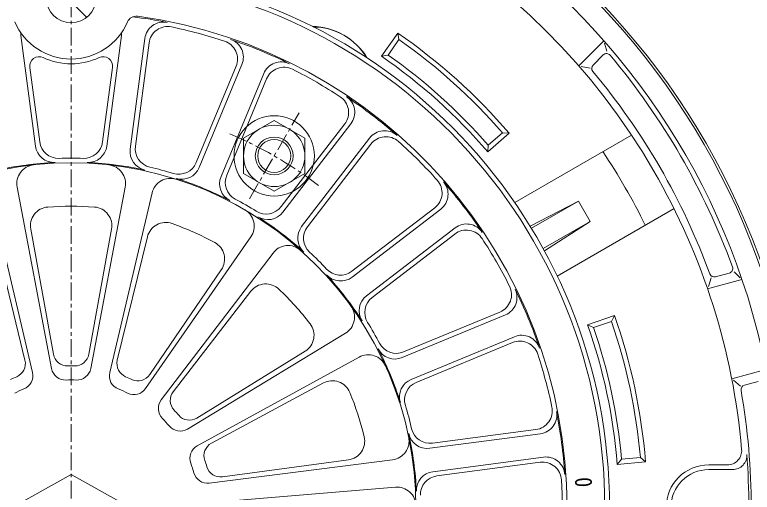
# Model space of a CAD drawing. Units: millimetres, scale not verified. Extents: x -1380 to 1380, y -955 to 955.
# Drawn here: x -462 to -305.9, y 228.1 to 329.3 of the extents above; entities that cross this region are included whole.
import ezdxf
from ezdxf.enums import TextEntityAlignment as Align

# ---------------------------------------------------------------- set-up
doc = ezdxf.new("R2010")
doc.units = ezdxf.units.MM
doc.header["$LTSCALE"] = 3
doc.linetypes.add('USER1', pattern=[2, 1.25, -0.25, 0.25, -0.25])
for name, color, linetype, lineweight in [('0-2_L-2', 7, 'Continuous', 18), ('0-4_L-5', 2, 'USER1', 18), ('0-5_L-3', 7, 'Continuous', 18), ('0-B_L-1a', 3, 'Continuous', 18), ('0-C_L-1b', 150, 'Continuous', 18)]:
    doc.layers.add(name, color=color, linetype=linetype, lineweight=lineweight)
doc.styles.add('ＭＳ ゴシック', font='')
doc.styles.get('ＭＳ ゴシック').set_extended_font_data('MS Gothic')

msp = doc.modelspace()

# ---------------------------------------------------------------- linework, layer by layer
at = {"layer": '0-2_L-2', "color": 2, "linetype": 'USER1'}
msp.add_line((-412.329, 290.282), (-401.829, 308.468), dxfattribs=at)
at = {"layer": '0-2_L-2'}
for radius in [155, 154.5]:
    msp.add_circle((-450.079, 224.897), radius, dxfattribs=at)
at = {"layer": '0-2_L-2', "color": 2, "linetype": 'USER1'}
msp.add_arc((-450.079, 224.897), 86, 52.5, 67.5, dxfattribs=at)
at = {"layer": '0-4_L-5'}
msp.add_line((-450.079, 476.517), (-450.079, -26.723), dxfattribs=at)
at = {"layer": '0-5_L-3'}
msp.add_line((-446.816, 328.785), (-449.196, 331.165), dxfattribs=at)
msp.add_lwpolyline([(-413.579, 303.128), (-407.079, 306.881), (-400.579, 303.128), (-400.579, 295.622), (-407.079, 291.87), (-413.579, 295.622)], close=True, dxfattribs=at)
for centre, radius in [((-450.08, 332.897), 5.3), ((-407.079, 299.375), 8.5), ((-407.079, 299.375), 6.5), ((-407.079, 299.375), 4), ((-407.079, 299.375), 3.5)]:
    msp.add_circle(centre, radius, dxfattribs=at)
at = {"layer": '0-B_L-1a'}
for p, q in [((-457.638, 301.466), (-460.725, 324.912)), ((-442.52, 301.466), (-439.434, 324.912)), ((-437.563, 300.814), (-434.476, 324.259)), ((-436.475, 301.414), (-433.593, 323.305)), ((-422.96, 296.901), (-413.911, 318.749)), ((-456.743, 302.328), (-458.824, 318.135)), ((-443.416, 302.328), (-441.335, 318.135)), ((-423.602, 297.965), (-415.152, 318.364)), ((-418.341, 294.987), (-409.291, 316.835)), ((-417.135, 295.286), (-408.685, 315.685)), ((-405.593, 288.622), (-392.151, 306.139)), ((-405.248, 287.428), (-390.852, 306.19)), ((-401.282, 284.385), (-386.886, 303.146)), ((-400.039, 284.361), (-386.598, 301.878)), ((-461.526, 292.74), (-454.227, 254.313)), ((-438.633, 292.74), (-445.932, 254.313)), ((-467.216, 291.53), (-458.255, 253.457)), ((-432.942, 291.53), (-441.904, 253.457)), ((-390.615, 274.937), (-373.098, 288.378)), ((-390.592, 273.695), (-371.83, 288.091)), ((-453.83, 257.35), (-458.646, 283.829)), ((-446.329, 257.35), (-441.513, 283.829)), ((-387.548, 269.728), (-368.787, 284.124)), ((-386.354, 269.384), (-368.837, 282.825)), ((-459.853, 256.07), (-466.224, 282.218)), ((-440.306, 256.07), (-433.935, 282.218)), ((-412.028, 282.219), (-434.326, 250.083)), ((-407.322, 278.799), (-430.994, 247.663)), ((-433.453, 253.019), (-418.284, 275.25)), ((-428.471, 249.4), (-412.016, 270.696)), ((-379.989, 256.635), (-358.141, 265.685)), ((-379.69, 257.842), (-359.291, 266.291)), ((-392.003, 261.786), (-425.444, 241.498)), ((-378.076, 252.016), (-356.227, 261.066)), ((-377.011, 251.374), (-356.612, 259.824)), ((-423.452, 243.825), (-400.552, 257.964)), ((-389.094, 256.748), (-423.385, 237.932)), ((-420.373, 238.492), (-396.679, 251.255)), ((-374.163, 237.413), (-350.717, 240.5)), ((-373.562, 238.501), (-351.671, 241.383)), ((-382.02, 234.975), (-420.821, 230.042)), ((-418.055, 231.359), (-391.384, 234.961)), ((-373.51, 232.456), (-350.064, 235.543)), ((-372.648, 231.561), (-350.757, 234.443)), ((-381.412, 229.189), (-420.391, 225.947))]:
    msp.add_line(p, q, dxfattribs=at)
msp.add_lwpolyline([(-437.579, 224.897), (-450.079, 217.897), (-462.579, 224.897), (-450.079, 231.897)], close=True, dxfattribs=at)
msp.add_circle((-450.079, 224.897), 73, dxfattribs=at)
for centre, radius, start, end in [((-450.079, 224.897), 114, 93.07089, 266.92911), ((-450.079, 224.897), 113, 93.61565, 266.38435), ((-450.079, 224.897), 114, 273.07089, 86.92911), ((-450.079, 224.897), 113, 273.61565, 86.38435), ((-436.3, 326.971), 2, 82.31165, 156.73018), ((-450.079, 224.897), 104.759, 78.80126, 82.8367), ((-450.079, 224.897), 105, 277.68835, 82.31165), ((-450.079, 332.897), 13, 203.26982, 336.73018), ((-430.511, 323.737), 4, 78.80126, 172.5), ((-429.628, 322.783), 4, 78.19878, 172.5), ((-450.079, 224.897), 104, 71.80122, 78.19878), ((-456.759, 325.434), 4, 179.28195, 187.5), ((-443.399, 325.434), 4, 352.5, 0.71805), ((-418.848, 319.895), 4, 337.5, 71.80122), ((-417.606, 320.28), 4, 337.5, 71.19874), ((-450.079, 224.897), 104.759, 63.80126, 71.19874), ((-456.841, 318.396), 2, 64.99985, 187.5), ((-450.079, 332.897), 14, 244.99985, 295.00015), ((-443.317, 318.396), 2, 352.5, 115.00015), ((-405.596, 315.305), 4, 63.80126, 157.5), ((-404.99, 314.155), 4, 63.19878, 157.5), ((-450.079, 224.897), 104, 56.80122, 63.19878), ((-395.325, 308.575), 4, 322.5, 56.80122), ((-394.026, 308.625), 4, 322.5, 56.19874), ((-450.079, 224.897), 104.759, 48.80126, 56.19874), ((-383.712, 300.711), 4, 48.80126, 142.5), ((-383.425, 299.443), 4, 48.19878, 142.5), ((-453.673, 301.988), 4, 187.5, 272.66859), ((-452.777, 302.85), 4, 187.5, 271.98227), ((-447.381, 302.85), 4, 268.01773, 352.5), ((-446.486, 301.988), 4, 267.33141, 352.5), ((-432.51, 300.892), 4, 172.5, 256.98227), ((-450.079, 224.897), 104, 41.80122, 48.19878), ((-433.597, 300.291), 4, 172.5, 257.66859), ((-450.079, 224.897), 74, 88.01773, 91.98227), ((-450.079, 224.897), 73.175, 92.66859, 102.33141), ((-457.596, 293.486), 4, 96.2543, 190.75497), ((-450.079, 224.897), 73.175, 77.66859, 87.33141), ((-442.562, 293.486), 4, 349.24503, 83.7457), ((-450.079, 224.897), 74, 73.01773, 76.98227), ((-427.297, 299.496), 4, 253.01773, 337.5), ((-426.656, 298.431), 4, 252.33141, 337.5), ((-413.439, 293.756), 4, 157.5, 241.98227), ((-429.049, 290.614), 4, 72.2543, 166.75497), ((-450.079, 224.897), 73.175, 62.66859, 72.33141), ((-414.645, 293.457), 4, 157.5, 242.66859), ((-375.533, 291.552), 4, 307.5, 41.80122), ((-374.265, 291.264), 4, 307.5, 41.19874), ((-450.079, 224.897), 104.759, 33.80126, 41.19874), ((-450.079, 224.897), 74, 58.01773, 61.98227), ((-454.71, 284.545), 4, 94.43925, 190.30797), ((-450.079, 224.897), 63.827, 85.56075, 94.43925), ((-445.449, 284.545), 4, 349.69203, 85.56075), ((-415.314, 284.499), 4, 325.24503, 59.7457), ((-408.766, 291.057), 4, 238.01773, 322.5), ((-408.422, 289.863), 4, 237.33141, 322.5), ((-450.079, 224.897), 73.175, 47.66859, 57.33141), ((-430.049, 281.271), 4, 70.43925, 166.30797), ((-450.079, 224.897), 63.827, 61.56075, 70.43925), ((-398.108, 281.95), 4, 142.5, 227.66859), ((-396.866, 281.926), 4, 142.5, 226.98227), ((-366.351, 280.951), 4, 33.80126, 127.5), ((-366.402, 279.651), 4, 33.19878, 127.5), ((-450.079, 224.897), 104, 26.80122, 33.19878), ((-421.588, 277.504), 4, 325.69203, 61.56075), ((-404.137, 276.378), 4, 48.2543, 142.75497), ((-450.079, 224.897), 74, 43.01773, 46.98227), ((-393.05, 278.11), 4, 223.01773, 307.5), ((-393.027, 276.868), 4, 222.33141, 307.5), ((-450.079, 224.897), 73.175, 32.66859, 42.33141), ((-408.851, 268.25), 4, 46.43925, 142.30797), ((-360.822, 269.987), 4, 292.5, 26.80122), ((-450.079, 224.897), 63.827, 37.56075, 46.43925), ((-359.672, 269.381), 4, 292.5, 26.19874), ((-450.079, 224.897), 104.759, 18.80126, 26.19874), ((-385.113, 266.554), 4, 127.5, 212.66859), ((-383.919, 266.21), 4, 127.5, 211.98227), ((-394.078, 265.206), 4, 301.24503, 35.7457), ((-450.079, 224.897), 74, 28.01773, 31.98227), ((-402.654, 261.368), 4, 301.69203, 37.56075), ((-354.697, 257.37), 4, 18.80126, 112.5), ((-381.221, 261.537), 4, 208.01773, 292.5), ((-355.081, 256.128), 4, 18.19878, 112.5), ((-381.52, 260.331), 4, 207.33141, 292.5), ((-450.079, 224.897), 73.175, 17.66859, 27.33141), ((-450.878, 257.887), 3, 190.30797, 271.3871), ((-449.281, 257.887), 3, 268.6129, 349.69203), ((-387.17, 253.241), 4, 24.2543, 118.75497), ((-450.079, 224.897), 104, 11.80122, 18.19878), ((-462.768, 255.36), 3, 292.6129, 13.69203), ((-450.079, 224.897), 30, 88.6129, 91.3871), ((-437.391, 255.36), 3, 166.30797, 247.3871), ((-461.175, 252.77), 3, 291.70679, 13.24503), ((-451.28, 254.873), 3, 190.75497, 272.29321), ((-448.879, 254.873), 3, 267.70679, 349.24503), ((-438.984, 252.77), 3, 166.75497, 248.29321), ((-435.931, 254.71), 3, 244.6129, 325.69203), ((-450.079, 224.897), 30, 112.6129, 115.3871), ((-450.079, 224.897), 27, 87.70679, 92.29321), ((-450.079, 224.897), 30, 64.6129, 67.3871), ((-394.782, 247.733), 4, 22.43925, 118.30797), ((-376.545, 248.32), 4, 112.5, 197.66859), ((-450.079, 224.897), 27, 111.70679, 116.29321), ((-450.079, 224.897), 27, 63.70679, 68.29321), ((-436.79, 251.793), 3, 243.70679, 325.24503), ((-375.481, 247.679), 4, 112.5, 196.98227), ((-426.097, 247.565), 3, 142.30797, 223.3871), ((-450.079, 224.897), 63.827, 13.56075, 22.43925), ((-428.606, 245.847), 3, 142.75497, 224.29321), ((-450.079, 224.897), 30, 40.6129, 43.3871), ((-450.079, 224.897), 74, 13.01773, 16.98227), ((-352.193, 245.349), 4, 277.5, 11.80122), ((-351.239, 244.466), 4, 277.5, 11.19874), ((-450.079, 224.897), 104.759, 3.80126, 11.19874), ((-450.079, 224.897), 27, 39.70679, 44.29321), ((-425.028, 246.378), 3, 220.6129, 301.69203), ((-427, 244.063), 3, 219.70679, 301.24503), ((-374.685, 241.379), 4, 192.33141, 277.5), ((-450.079, 224.897), 73.175, 2.66859, 12.33141), ((-374.084, 242.467), 4, 193.01773, 277.5), ((-391.92, 238.925), 4, 277.69203, 13.56075), ((-382.524, 238.943), 4, 277.24503, 11.7457), ((-421.941, 235.302), 3, 118.75497, 200.29321), ((-418.951, 235.851), 3, 118.30797, 199.3871), ((-450.079, 224.897), 27, 15.70679, 20.29321), ((-450.079, 224.897), 30, 16.6129, 19.3871), ((-350.235, 230.477), 4, 3.19878, 97.5), ((-349.542, 231.577), 4, 3.80126, 97.5), ((-418.457, 234.332), 3, 196.6129, 277.69203), ((-421.2, 233.018), 3, 195.70679, 277.24503), ((-372.988, 228.49), 4, 97.5, 182.66859), ((-372.126, 227.595), 4, 97.5, 181.98227), ((-450.079, 224.897), 104, 356.80122, 3.19878), ((-381.08, 225.203), 4, 0.2543, 94.75497)]:
    msp.add_arc(centre, radius, start, end, dxfattribs=at)
at = {"layer": '0-C_L-1b'}
for p, q in [((-380.925, 325.404), (-384.366, 320.489)), ((-380.677, 324.014), (-380.925, 325.404)), ((-380.677, 324.014), (-382.971, 320.738)), ((-342.579, 318.438), (-337.264, 323.753)), ((-336.656, 321.533), (-337.132, 323.271)), ((-382.971, 320.738), (-384.366, 320.489)), ((-339.555, 318.634), (-337.425, 320.764)), ((-340.203, 317.986), (-342.088, 318.345)), ((-361.88, 300.242), (-357.352, 304.179)), ((-361.778, 301.656), (-358.76, 304.28)), ((-357.352, 304.179), (-358.76, 304.28)), ((-356.161, 289.513), (-331.418, 303.798)), ((-361.778, 301.656), (-361.88, 300.242)), ((-352.906, 284.506), (-342.673, 289.795)), ((-352.626, 284.048), (-342.673, 289.795)), ((-347.161, 273.925), (-322.418, 288.21)), ((-349.869, 279.247), (-340.173, 285.465)), ((-314.524, 273.508), (-315.156, 271.696)), ((-313.638, 273.746), (-310.729, 274.525)), ((-309.678, 274.807), (-308.411, 273.525)), ((-315.32, 271.224), (-308.059, 273.17)), ((-340.729, 263.607), (-335.056, 265.56)), ((-335.056, 265.56), (-335.672, 264.291)), ((-339.454, 262.988), (-335.672, 264.291)), ((-339.454, 262.988), (-340.729, 263.607)), ((-310.211, 252.156), (-302.95, 254.101)), ((-308.379, 250.576), (-309.832, 251.829)), ((-307.493, 250.813), (-304.584, 251.593)), ((-333.525, 235.094), (-334.438, 234.01)), ((-328.461, 234.533), (-334.438, 234.01)), ((-329.54, 235.443), (-333.525, 235.094)), ((-329.54, 235.443), (-328.461, 234.533)), ((-315.079, 233.897), (-311.096, 233.897)), ((-315.079, 232.897), (-310.011, 232.897))]:
    msp.add_line(p, q, dxfattribs=at)
msp.add_lwpolyline([(-350.126, 279.718), (-340.173, 285.465), (-342.673, 289.795)], dxfattribs=at)
msp.add_circle((-450.079, 224.897), 150, dxfattribs=at)
for centre, radius, start, end in [((-450.079, 224.897), 142.5, 90, 150), ((-450.079, 224.897), 142.5, 30, 90), ((-399.321, 312.813), 14, 31.34108, 88.65892), ((-398.821, 313.679), 13, 30.38359, 89.61641), ((-450.079, 224.897), 122, 40.53036, 55.46964), ((-450.079, 224.897), 121, 41, 55), ((-450.079, 224.897), 116, 40.50606, 55.49394), ((-450.079, 224.897), 117, 41, 55), ((-336.718, 320.057), 1, 39.97778, 135), ((-450.512, 224.647), 149.5, 20.02222, 39.97778), ((-338.847, 317.927), 1, 135, 219.87395), ((-450.512, 224.647), 144.5, 20.12605, 39.87395), ((-450.079, 224.897), 135.486, 26.19119, 33.80881), ((-450.079, 224.897), 142.5, 4.93477, 30), ((-310.988, 275.491), 1, 285, 20.02222), ((-313.897, 274.712), 1, 200.12605, 285), ((-450.079, 224.897), 122, 4.53036, 19.46964), ((-450.079, 224.897), 121, 5, 19), ((-450.079, 224.897), 116, 4.50606, 19.49394), ((-450.079, 224.897), 117, 5, 19), ((-307.235, 249.847), 1, 105, 189.87395), ((-450.579, 224.897), 144.5, 350.12605, 9.87395), ((-311.096, 236.897), 3, 270, 4.93477), ((-310.011, 235.897), 3, 270, 4.49039), ((-450.079, 224.897), 143.5, 355.50961, 4.49039), ((-315.079, 224.897), 9, 90, 270), ((-315.079, 224.897), 8, 90, 270)]:
    msp.add_arc(centre, radius, start, end, dxfattribs=at)

# ---------------------------------------------------------------- texts
at = {"layer": '0-B_L-1a', "color": 7, "style": 'ＭＳ ゴシック', "width": 0.85}
msp.add_text('0', height=3.666, rotation=93, dxfattribs=at).set_placement((-338.658, 229.318), align=Align.BOTTOM_LEFT)

doc.saveas('drawing.dxf')
